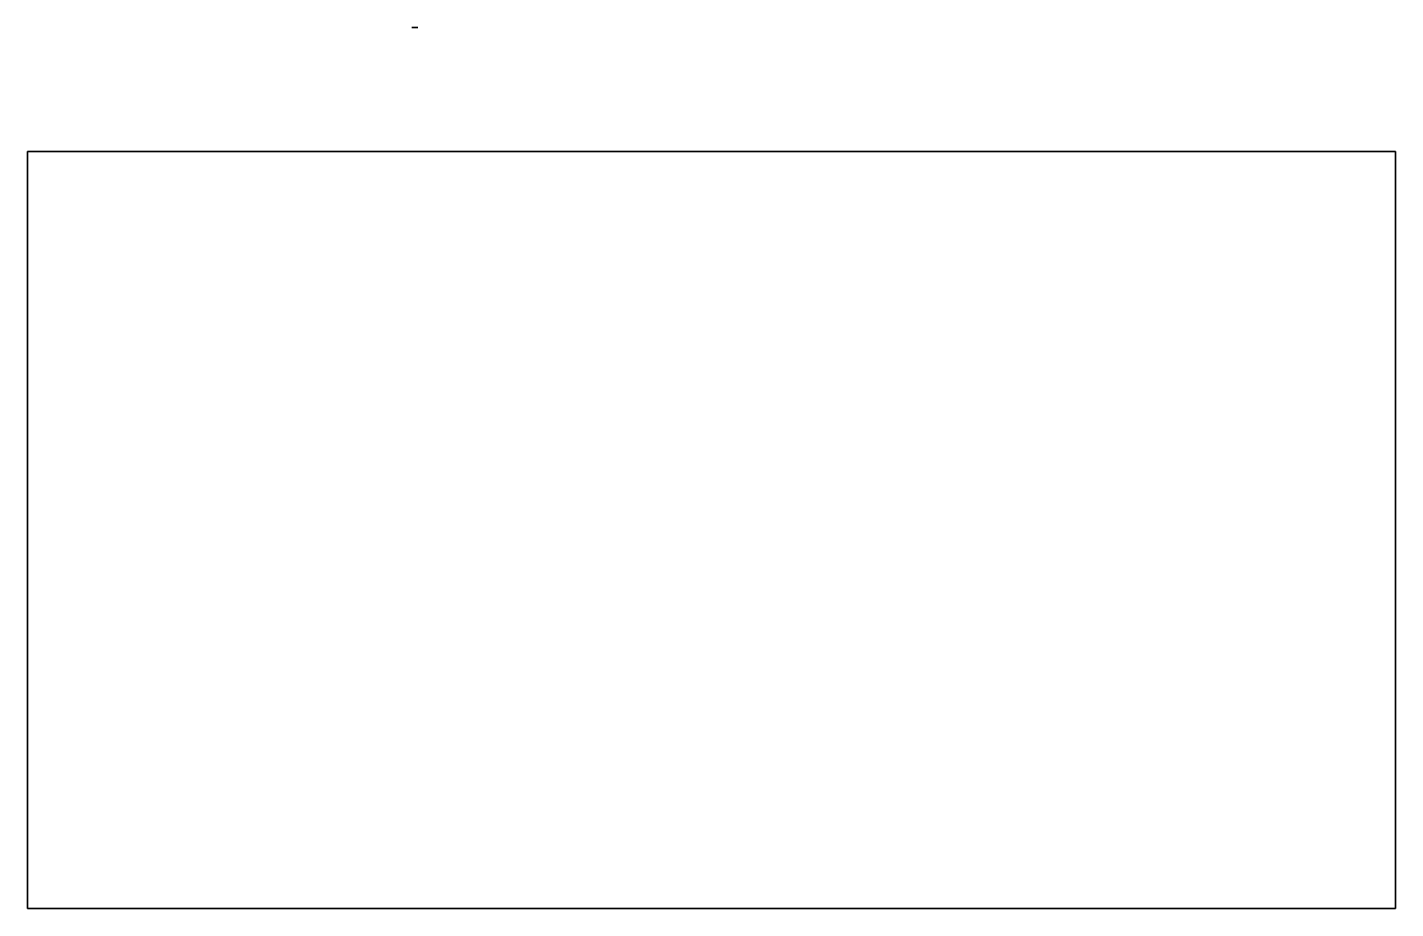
# Model space of a CAD drawing. Extents: x 68 to 520, y 132 to 423.
import ezdxf

# ---------------------------------------------------------------- set-up
doc = ezdxf.new("R2010")
doc.units = 0

msp = doc.modelspace()

# ---------------------------------------------------------------- linework, layer by layer
at = {"color": 7, "lineweight": 35}
for p, q in [((195.418457, 423.073669), (197.418457, 423.073669)), ((68.418465, 132.073685), (68.418465, 382.073669)), ((68.418465, 382.073669), (520.418457, 382.073669)), ((520.418457, 132.073685), (520.418457, 382.073669)), ((68.418465, 132.073685), (520.418457, 132.073685))]:
    msp.add_line(p, q, dxfattribs=at)

doc.saveas('drawing.dxf')
